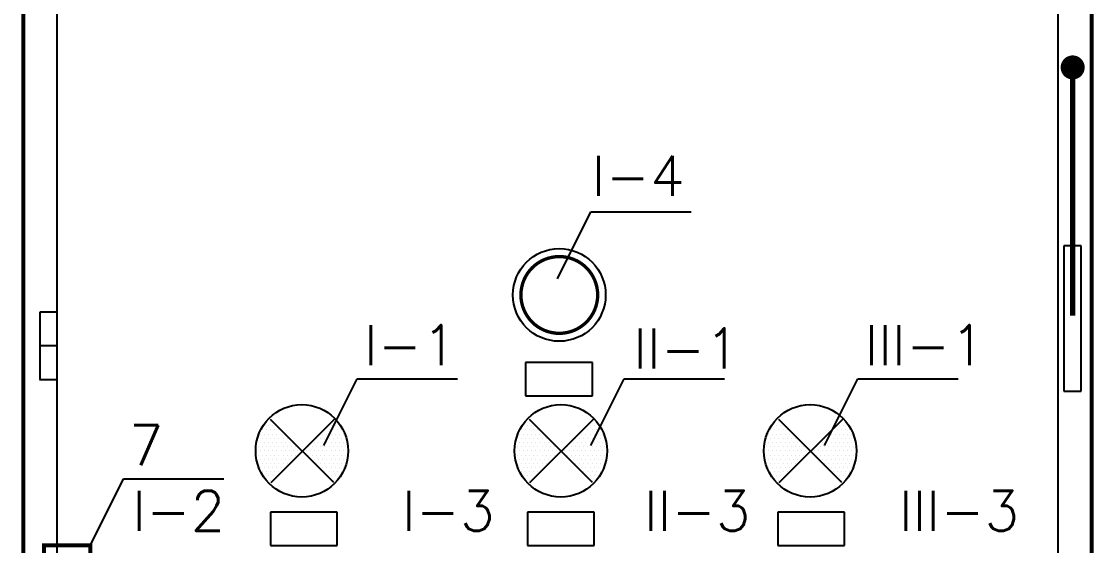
# Model space of a CAD drawing. Extents: x 385 to 3225, y -5 to 1635.
# Drawn here: x 2744.8 to 2825.1, y 1147.2 to 1186.5 of the extents above; entities that cross this region are included whole.
import ezdxf

# ---------------------------------------------------------------- set-up
doc = ezdxf.new("R2010")
doc.units = 0
doc.header["$LTSCALE"] = 30
doc.header["$MEASUREMENT"] = 0
doc.layers.get('0').update_dxf_attribs({"linetype": 'CONTINUOUS'})
doc.styles.add('HZ', font='txt', dxfattribs={"bigfont": 'hztxt'})

msp = doc.modelspace()

# ---------------------------------------------------------------- linework, layer by layer
for p, q in [((2747.483, 1199.731), (2747.483, 1034.731)), ((2822.483, 1034.731), (2822.483, 1199.731)), ((2784.983, 1167.231), (2787.483, 1172.231)), ((2787.483, 1172.231), (2794.983, 1172.231)), ((2822.905, 1169.692), (2822.905, 1158.81)), ((2824.212, 1169.692), (2822.905, 1169.692)), ((2824.212, 1158.81), (2824.212, 1169.692)), ((2747.462, 1164.718), (2746.203, 1164.718)), ((2746.203, 1164.718), (2746.203, 1159.684)), ((2747.462, 1162.201), (2746.203, 1162.201)), ((2787.596, 1160.952), (2782.596, 1160.952)), ((2782.596, 1160.952), (2782.596, 1158.452)), ((2787.596, 1158.452), (2787.596, 1160.952)), ((2746.185, 1159.667), (2747.48, 1159.667)), ((2767.483, 1154.731), (2769.983, 1159.731)), ((2769.983, 1159.731), (2777.483, 1159.731)), ((2787.483, 1154.731), (2789.983, 1159.731)), ((2789.983, 1159.731), (2797.483, 1159.731)), ((2804.983, 1154.731), (2807.483, 1159.731)), ((2807.483, 1159.731), (2814.983, 1159.731)), ((2822.905, 1158.81), (2824.212, 1158.81)), ((2782.596, 1158.452), (2787.596, 1158.452)), ((2763.472, 1156.708), (2768.193, 1151.99)), ((2768.257, 1156.676), (2763.504, 1151.926)), ((2782.864, 1156.708), (2787.585, 1151.99)), ((2787.65, 1156.676), (2782.896, 1151.926)), ((2801.538, 1156.708), (2806.259, 1151.99)), ((2806.324, 1156.676), (2801.57, 1151.926)), ((2749.983, 1147.231), (2752.483, 1152.231)), ((2752.483, 1152.231), (2759.983, 1152.231)), ((2763.483, 1149.747), (2763.483, 1147.247)), ((2768.483, 1149.747), (2763.483, 1149.747)), ((2768.483, 1147.247), (2768.483, 1149.747)), ((2782.731, 1149.747), (2782.731, 1147.247)), ((2787.731, 1149.747), (2782.731, 1149.747)), ((2787.731, 1147.247), (2787.731, 1149.747)), ((2806.479, 1149.747), (2801.479, 1149.747)), ((2801.479, 1149.747), (2801.479, 1147.247)), ((2806.479, 1147.247), (2806.479, 1149.747)), ((2763.483, 1147.247), (2768.483, 1147.247)), ((2782.731, 1147.247), (2787.731, 1147.247)), ((2801.479, 1147.247), (2806.479, 1147.247))]:
    msp.add_line(p, q)
at = {"color": 0}
for p, q in [((2763.183, 1156.521), (2763.183, 1156.521)), ((2763.495, 1156.521), (2763.495, 1156.521)), ((2768.183, 1156.521), (2768.183, 1156.521)), ((2768.495, 1156.521), (2768.495, 1156.521)), ((2782.575, 1156.521), (2782.575, 1156.521)), ((2782.887, 1156.521), (2782.887, 1156.521)), ((2787.575, 1156.521), (2787.575, 1156.521)), ((2787.887, 1156.521), (2787.887, 1156.521)), ((2801.249, 1156.521), (2801.249, 1156.521)), ((2801.561, 1156.521), (2801.561, 1156.521)), ((2806.249, 1156.521), (2806.249, 1156.521)), ((2806.561, 1156.521), (2806.561, 1156.521)), ((2762.714, 1155.583), (2762.714, 1155.583)), ((2762.87, 1155.896), (2762.87, 1155.896)), ((2763.026, 1156.208), (2763.026, 1156.208)), ((2763.026, 1155.583), (2763.026, 1155.583)), ((2763.183, 1155.896), (2763.183, 1155.896)), ((2763.339, 1156.208), (2763.339, 1156.208)), ((2763.339, 1155.583), (2763.339, 1155.583)), ((2763.495, 1155.896), (2763.495, 1155.896)), ((2763.651, 1156.208), (2763.651, 1156.208)), ((2763.651, 1155.583), (2763.651, 1155.583)), ((2763.808, 1155.896), (2763.808, 1155.896)), ((2763.964, 1156.208), (2763.964, 1156.208)), ((2763.964, 1155.583), (2763.964, 1155.583)), ((2764.12, 1155.896), (2764.12, 1155.896)), ((2764.276, 1155.583), (2764.276, 1155.583)), ((2764.589, 1155.583), (2764.589, 1155.583)), ((2767.401, 1155.583), (2767.401, 1155.583)), ((2767.558, 1155.896), (2767.558, 1155.896)), ((2767.714, 1155.583), (2767.714, 1155.583)), ((2767.87, 1155.896), (2767.87, 1155.896)), ((2768.026, 1156.208), (2768.026, 1156.208)), ((2768.026, 1155.583), (2768.026, 1155.583)), ((2768.183, 1155.896), (2768.183, 1155.896)), ((2768.339, 1156.208), (2768.339, 1156.208)), ((2768.339, 1155.583), (2768.339, 1155.583)), ((2768.495, 1155.896), (2768.495, 1155.896)), ((2768.651, 1156.208), (2768.651, 1156.208)), ((2768.651, 1155.583), (2768.651, 1155.583)), ((2768.808, 1155.896), (2768.808, 1155.896)), ((2768.964, 1155.583), (2768.964, 1155.583)), ((2782.106, 1155.583), (2782.106, 1155.583)), ((2782.262, 1155.896), (2782.262, 1155.896)), ((2782.419, 1156.208), (2782.419, 1156.208)), ((2782.419, 1155.583), (2782.419, 1155.583)), ((2782.575, 1155.896), (2782.575, 1155.896)), ((2782.731, 1156.208), (2782.731, 1156.208)), ((2782.731, 1155.583), (2782.731, 1155.583)), ((2782.887, 1155.896), (2782.887, 1155.896)), ((2783.044, 1156.208), (2783.044, 1156.208)), ((2783.044, 1155.583), (2783.044, 1155.583)), ((2783.2, 1155.896), (2783.2, 1155.896)), ((2783.356, 1156.208), (2783.356, 1156.208)), ((2783.356, 1155.583), (2783.356, 1155.583)), ((2783.512, 1155.896), (2783.512, 1155.896)), ((2783.669, 1155.583), (2783.669, 1155.583)), ((2783.981, 1155.583), (2783.981, 1155.583)), ((2786.794, 1155.583), (2786.794, 1155.583)), ((2786.95, 1155.896), (2786.95, 1155.896)), ((2787.106, 1155.583), (2787.106, 1155.583)), ((2787.262, 1155.896), (2787.262, 1155.896)), ((2787.419, 1156.208), (2787.419, 1156.208)), ((2787.419, 1155.583), (2787.419, 1155.583)), ((2787.575, 1155.896), (2787.575, 1155.896)), ((2787.731, 1156.208), (2787.731, 1156.208)), ((2787.731, 1155.583), (2787.731, 1155.583)), ((2787.887, 1155.896), (2787.887, 1155.896)), ((2788.044, 1156.208), (2788.044, 1156.208)), ((2788.044, 1155.583), (2788.044, 1155.583)), ((2788.2, 1155.896), (2788.2, 1155.896)), ((2788.356, 1155.583), (2788.356, 1155.583)), ((2800.78, 1155.583), (2800.78, 1155.583)), ((2800.936, 1155.896), (2800.936, 1155.896)), ((2801.093, 1156.208), (2801.093, 1156.208)), ((2801.093, 1155.583), (2801.093, 1155.583)), ((2801.249, 1155.896), (2801.249, 1155.896)), ((2801.405, 1156.208), (2801.405, 1156.208)), ((2801.405, 1155.583), (2801.405, 1155.583)), ((2801.561, 1155.896), (2801.561, 1155.896)), ((2801.718, 1156.208), (2801.718, 1156.208)), ((2801.718, 1155.583), (2801.718, 1155.583)), ((2801.874, 1155.896), (2801.874, 1155.896)), ((2802.03, 1156.208), (2802.03, 1156.208)), ((2802.03, 1155.583), (2802.03, 1155.583)), ((2802.186, 1155.896), (2802.186, 1155.896)), ((2802.343, 1155.583), (2802.343, 1155.583)), ((2802.655, 1155.583), (2802.655, 1155.583)), ((2805.468, 1155.583), (2805.468, 1155.583)), ((2805.624, 1155.896), (2805.624, 1155.896)), ((2805.78, 1155.583), (2805.78, 1155.583)), ((2805.936, 1155.896), (2805.936, 1155.896)), ((2806.093, 1156.208), (2806.093, 1156.208)), ((2806.093, 1155.583), (2806.093, 1155.583)), ((2806.249, 1155.896), (2806.249, 1155.896)), ((2806.405, 1156.208), (2806.405, 1156.208)), ((2806.405, 1155.583), (2806.405, 1155.583)), ((2806.561, 1155.896), (2806.561, 1155.896)), ((2806.718, 1156.208), (2806.718, 1156.208)), ((2806.718, 1155.583), (2806.718, 1155.583)), ((2806.874, 1155.896), (2806.874, 1155.896)), ((2807.03, 1155.583), (2807.03, 1155.583)), ((2762.558, 1155.271), (2762.558, 1155.271)), ((2762.714, 1154.958), (2762.714, 1154.958)), ((2762.87, 1155.271), (2762.87, 1155.271)), ((2763.026, 1154.958), (2763.026, 1154.958)), ((2763.183, 1155.271), (2763.183, 1155.271)), ((2763.339, 1154.958), (2763.339, 1154.958)), ((2763.495, 1155.271), (2763.495, 1155.271)), ((2763.651, 1154.958), (2763.651, 1154.958)), ((2763.808, 1155.271), (2763.808, 1155.271)), ((2763.964, 1154.958), (2763.964, 1154.958)), ((2764.12, 1155.271), (2764.12, 1155.271)), ((2764.276, 1154.958), (2764.276, 1154.958)), ((2764.433, 1155.271), (2764.433, 1155.271)), ((2764.589, 1154.958), (2764.589, 1154.958)), ((2764.745, 1155.271), (2764.745, 1155.271)), ((2764.901, 1154.958), (2764.901, 1154.958)), ((2765.214, 1154.958), (2765.214, 1154.958)), ((2766.776, 1154.958), (2766.776, 1154.958)), ((2766.933, 1155.271), (2766.933, 1155.271)), ((2767.089, 1154.958), (2767.089, 1154.958)), ((2767.245, 1155.271), (2767.245, 1155.271)), ((2767.401, 1154.958), (2767.401, 1154.958)), ((2767.558, 1155.271), (2767.558, 1155.271)), ((2767.714, 1154.958), (2767.714, 1154.958)), ((2767.87, 1155.271), (2767.87, 1155.271)), ((2768.026, 1154.958), (2768.026, 1154.958)), ((2768.183, 1155.271), (2768.183, 1155.271)), ((2768.339, 1154.958), (2768.339, 1154.958)), ((2768.495, 1155.271), (2768.495, 1155.271)), ((2768.651, 1154.958), (2768.651, 1154.958)), ((2768.808, 1155.271), (2768.808, 1155.271)), ((2768.964, 1154.958), (2768.964, 1154.958)), ((2769.12, 1155.271), (2769.12, 1155.271)), ((2781.95, 1155.271), (2781.95, 1155.271)), ((2782.106, 1154.958), (2782.106, 1154.958)), ((2782.262, 1155.271), (2782.262, 1155.271)), ((2782.419, 1154.958), (2782.419, 1154.958)), ((2782.575, 1155.271), (2782.575, 1155.271)), ((2782.731, 1154.958), (2782.731, 1154.958)), ((2782.887, 1155.271), (2782.887, 1155.271)), ((2783.044, 1154.958), (2783.044, 1154.958)), ((2783.2, 1155.271), (2783.2, 1155.271)), ((2783.356, 1154.958), (2783.356, 1154.958)), ((2783.512, 1155.271), (2783.512, 1155.271)), ((2783.669, 1154.958), (2783.669, 1154.958)), ((2783.825, 1155.271), (2783.825, 1155.271)), ((2783.981, 1154.958), (2783.981, 1154.958)), ((2784.137, 1155.271), (2784.137, 1155.271)), ((2784.294, 1154.958), (2784.294, 1154.958)), ((2784.606, 1154.958), (2784.606, 1154.958)), ((2786.169, 1154.958), (2786.169, 1154.958)), ((2786.325, 1155.271), (2786.325, 1155.271)), ((2786.481, 1154.958), (2786.481, 1154.958)), ((2786.637, 1155.271), (2786.637, 1155.271)), ((2786.794, 1154.958), (2786.794, 1154.958)), ((2786.95, 1155.271), (2786.95, 1155.271)), ((2787.106, 1154.958), (2787.106, 1154.958)), ((2787.262, 1155.271), (2787.262, 1155.271)), ((2787.419, 1154.958), (2787.419, 1154.958)), ((2787.575, 1155.271), (2787.575, 1155.271)), ((2787.731, 1154.958), (2787.731, 1154.958)), ((2787.887, 1155.271), (2787.887, 1155.271)), ((2788.044, 1154.958), (2788.044, 1154.958)), ((2788.2, 1155.271), (2788.2, 1155.271)), ((2788.356, 1154.958), (2788.356, 1154.958)), ((2788.512, 1155.271), (2788.512, 1155.271)), ((2800.624, 1155.271), (2800.624, 1155.271)), ((2800.78, 1154.958), (2800.78, 1154.958)), ((2800.936, 1155.271), (2800.936, 1155.271)), ((2801.093, 1154.958), (2801.093, 1154.958)), ((2801.249, 1155.271), (2801.249, 1155.271)), ((2801.405, 1154.958), (2801.405, 1154.958)), ((2801.561, 1155.271), (2801.561, 1155.271)), ((2801.718, 1154.958), (2801.718, 1154.958)), ((2801.874, 1155.271), (2801.874, 1155.271)), ((2802.03, 1154.958), (2802.03, 1154.958)), ((2802.186, 1155.271), (2802.186, 1155.271)), ((2802.343, 1154.958), (2802.343, 1154.958)), ((2802.499, 1155.271), (2802.499, 1155.271)), ((2802.655, 1154.958), (2802.655, 1154.958)), ((2802.811, 1155.271), (2802.811, 1155.271)), ((2802.968, 1154.958), (2802.968, 1154.958)), ((2803.28, 1154.958), (2803.28, 1154.958)), ((2804.843, 1154.958), (2804.843, 1154.958)), ((2804.999, 1155.271), (2804.999, 1155.271)), ((2805.155, 1154.958), (2805.155, 1154.958)), ((2805.311, 1155.271), (2805.311, 1155.271)), ((2805.468, 1154.958), (2805.468, 1154.958)), ((2805.624, 1155.271), (2805.624, 1155.271)), ((2805.78, 1154.958), (2805.78, 1154.958)), ((2805.936, 1155.271), (2805.936, 1155.271)), ((2806.093, 1154.958), (2806.093, 1154.958)), ((2806.249, 1155.271), (2806.249, 1155.271)), ((2806.405, 1154.958), (2806.405, 1154.958)), ((2806.561, 1155.271), (2806.561, 1155.271)), ((2806.718, 1154.958), (2806.718, 1154.958)), ((2806.874, 1155.271), (2806.874, 1155.271)), ((2807.03, 1154.958), (2807.03, 1154.958)), ((2807.186, 1155.271), (2807.186, 1155.271)), ((2762.401, 1154.333), (2762.401, 1154.333)), ((2762.558, 1154.646), (2762.558, 1154.646)), ((2762.558, 1154.021), (2762.558, 1154.021)), ((2762.714, 1154.333), (2762.714, 1154.333)), ((2762.87, 1154.646), (2762.87, 1154.646)), ((2762.87, 1154.021), (2762.87, 1154.021)), ((2763.026, 1154.333), (2763.026, 1154.333)), ((2763.183, 1154.646), (2763.183, 1154.646)), ((2763.183, 1154.021), (2763.183, 1154.021)), ((2763.339, 1154.333), (2763.339, 1154.333)), ((2763.495, 1154.646), (2763.495, 1154.646)), ((2763.495, 1154.021), (2763.495, 1154.021)), ((2763.651, 1154.333), (2763.651, 1154.333)), ((2763.808, 1154.646), (2763.808, 1154.646)), ((2763.808, 1154.021), (2763.808, 1154.021)), ((2763.964, 1154.333), (2763.964, 1154.333)), ((2764.12, 1154.646), (2764.12, 1154.646)), ((2764.12, 1154.021), (2764.12, 1154.021)), ((2764.276, 1154.333), (2764.276, 1154.333)), ((2764.433, 1154.646), (2764.433, 1154.646)), ((2764.433, 1154.021), (2764.433, 1154.021)), ((2764.589, 1154.333), (2764.589, 1154.333)), ((2764.745, 1154.646), (2764.745, 1154.646)), ((2764.745, 1154.021), (2764.745, 1154.021)), ((2764.901, 1154.333), (2764.901, 1154.333)), ((2765.058, 1154.646), (2765.058, 1154.646)), ((2765.058, 1154.021), (2765.058, 1154.021)), ((2765.214, 1154.333), (2765.214, 1154.333)), ((2765.37, 1154.646), (2765.37, 1154.646)), ((2765.37, 1154.021), (2765.37, 1154.021)), ((2765.526, 1154.333), (2765.526, 1154.333)), ((2765.839, 1154.333), (2765.839, 1154.333)), ((2766.151, 1154.333), (2766.151, 1154.333)), ((2766.308, 1154.646), (2766.308, 1154.646)), ((2766.308, 1154.021), (2766.308, 1154.021)), ((2766.464, 1154.333), (2766.464, 1154.333)), ((2766.62, 1154.646), (2766.62, 1154.646)), ((2766.62, 1154.021), (2766.62, 1154.021)), ((2766.776, 1154.333), (2766.776, 1154.333)), ((2766.933, 1154.646), (2766.933, 1154.646)), ((2766.933, 1154.021), (2766.933, 1154.021)), ((2767.089, 1154.333), (2767.089, 1154.333)), ((2767.245, 1154.646), (2767.245, 1154.646)), ((2767.245, 1154.021), (2767.245, 1154.021)), ((2767.401, 1154.333), (2767.401, 1154.333)), ((2767.558, 1154.646), (2767.558, 1154.646)), ((2767.558, 1154.021), (2767.558, 1154.021)), ((2767.714, 1154.333), (2767.714, 1154.333)), ((2767.87, 1154.646), (2767.87, 1154.646)), ((2767.87, 1154.021), (2767.87, 1154.021)), ((2768.026, 1154.333), (2768.026, 1154.333)), ((2768.183, 1154.646), (2768.183, 1154.646)), ((2768.183, 1154.021), (2768.183, 1154.021)), ((2768.339, 1154.333), (2768.339, 1154.333)), ((2768.495, 1154.646), (2768.495, 1154.646)), ((2768.495, 1154.021), (2768.495, 1154.021)), ((2768.651, 1154.333), (2768.651, 1154.333)), ((2768.808, 1154.646), (2768.808, 1154.646)), ((2768.808, 1154.021), (2768.808, 1154.021)), ((2768.964, 1154.333), (2768.964, 1154.333)), ((2769.12, 1154.646), (2769.12, 1154.646)), ((2769.12, 1154.021), (2769.12, 1154.021)), ((2769.276, 1154.333), (2769.276, 1154.333)), ((2781.794, 1154.333), (2781.794, 1154.333)), ((2781.95, 1154.646), (2781.95, 1154.646)), ((2781.95, 1154.021), (2781.95, 1154.021)), ((2782.106, 1154.333), (2782.106, 1154.333)), ((2782.262, 1154.646), (2782.262, 1154.646)), ((2782.262, 1154.021), (2782.262, 1154.021)), ((2782.419, 1154.333), (2782.419, 1154.333)), ((2782.575, 1154.646), (2782.575, 1154.646)), ((2782.575, 1154.021), (2782.575, 1154.021)), ((2782.731, 1154.333), (2782.731, 1154.333)), ((2782.887, 1154.646), (2782.887, 1154.646)), ((2782.887, 1154.021), (2782.887, 1154.021)), ((2783.044, 1154.333), (2783.044, 1154.333)), ((2783.2, 1154.646), (2783.2, 1154.646)), ((2783.2, 1154.021), (2783.2, 1154.021)), ((2783.356, 1154.333), (2783.356, 1154.333)), ((2783.512, 1154.646), (2783.512, 1154.646)), ((2783.512, 1154.021), (2783.512, 1154.021)), ((2783.669, 1154.333), (2783.669, 1154.333)), ((2783.825, 1154.646), (2783.825, 1154.646)), ((2783.825, 1154.021), (2783.825, 1154.021)), ((2783.981, 1154.333), (2783.981, 1154.333)), ((2784.137, 1154.646), (2784.137, 1154.646)), ((2784.137, 1154.021), (2784.137, 1154.021)), ((2784.294, 1154.333), (2784.294, 1154.333)), ((2784.45, 1154.646), (2784.45, 1154.646)), ((2784.45, 1154.021), (2784.45, 1154.021)), ((2784.606, 1154.333), (2784.606, 1154.333)), ((2784.762, 1154.646), (2784.762, 1154.646)), ((2784.762, 1154.021), (2784.762, 1154.021)), ((2784.919, 1154.333), (2784.919, 1154.333)), ((2785.231, 1154.333), (2785.231, 1154.333)), ((2785.544, 1154.333), (2785.544, 1154.333)), ((2785.7, 1154.646), (2785.7, 1154.646)), ((2785.7, 1154.021), (2785.7, 1154.021)), ((2785.856, 1154.333), (2785.856, 1154.333)), ((2786.012, 1154.646), (2786.012, 1154.646)), ((2786.012, 1154.021), (2786.012, 1154.021)), ((2786.169, 1154.333), (2786.169, 1154.333)), ((2786.325, 1154.646), (2786.325, 1154.646)), ((2786.325, 1154.021), (2786.325, 1154.021)), ((2786.481, 1154.333), (2786.481, 1154.333)), ((2786.637, 1154.646), (2786.637, 1154.646)), ((2786.637, 1154.021), (2786.637, 1154.021)), ((2786.794, 1154.333), (2786.794, 1154.333)), ((2786.95, 1154.646), (2786.95, 1154.646)), ((2786.95, 1154.021), (2786.95, 1154.021)), ((2787.106, 1154.333), (2787.106, 1154.333)), ((2787.262, 1154.646), (2787.262, 1154.646)), ((2787.262, 1154.021), (2787.262, 1154.021)), ((2787.419, 1154.333), (2787.419, 1154.333)), ((2787.575, 1154.646), (2787.575, 1154.646)), ((2787.575, 1154.021), (2787.575, 1154.021)), ((2787.731, 1154.333), (2787.731, 1154.333)), ((2787.887, 1154.646), (2787.887, 1154.646)), ((2787.887, 1154.021), (2787.887, 1154.021)), ((2788.044, 1154.333), (2788.044, 1154.333)), ((2788.2, 1154.646), (2788.2, 1154.646)), ((2788.2, 1154.021), (2788.2, 1154.021)), ((2788.356, 1154.333), (2788.356, 1154.333)), ((2788.512, 1154.646), (2788.512, 1154.646)), ((2788.512, 1154.021), (2788.512, 1154.021)), ((2788.669, 1154.333), (2788.669, 1154.333)), ((2800.468, 1154.333), (2800.468, 1154.333)), ((2800.624, 1154.646), (2800.624, 1154.646)), ((2800.624, 1154.021), (2800.624, 1154.021)), ((2800.78, 1154.333), (2800.78, 1154.333)), ((2800.936, 1154.646), (2800.936, 1154.646)), ((2800.936, 1154.021), (2800.936, 1154.021)), ((2801.093, 1154.333), (2801.093, 1154.333)), ((2801.249, 1154.646), (2801.249, 1154.646)), ((2801.249, 1154.021), (2801.249, 1154.021)), ((2801.405, 1154.333), (2801.405, 1154.333)), ((2801.561, 1154.646), (2801.561, 1154.646)), ((2801.561, 1154.021), (2801.561, 1154.021)), ((2801.718, 1154.333), (2801.718, 1154.333)), ((2801.874, 1154.646), (2801.874, 1154.646)), ((2801.874, 1154.021), (2801.874, 1154.021)), ((2802.03, 1154.333), (2802.03, 1154.333)), ((2802.186, 1154.646), (2802.186, 1154.646)), ((2802.186, 1154.021), (2802.186, 1154.021)), ((2802.343, 1154.333), (2802.343, 1154.333)), ((2802.499, 1154.646), (2802.499, 1154.646)), ((2802.499, 1154.021), (2802.499, 1154.021)), ((2802.655, 1154.333), (2802.655, 1154.333)), ((2802.811, 1154.646), (2802.811, 1154.646)), ((2802.811, 1154.021), (2802.811, 1154.021)), ((2802.968, 1154.333), (2802.968, 1154.333)), ((2803.124, 1154.646), (2803.124, 1154.646)), ((2803.124, 1154.021), (2803.124, 1154.021)), ((2803.28, 1154.333), (2803.28, 1154.333)), ((2803.436, 1154.646), (2803.436, 1154.646)), ((2803.436, 1154.021), (2803.436, 1154.021)), ((2803.593, 1154.333), (2803.593, 1154.333)), ((2803.905, 1154.333), (2803.905, 1154.333)), ((2804.218, 1154.333), (2804.218, 1154.333)), ((2804.374, 1154.646), (2804.374, 1154.646)), ((2804.374, 1154.021), (2804.374, 1154.021)), ((2804.53, 1154.333), (2804.53, 1154.333)), ((2804.686, 1154.646), (2804.686, 1154.646)), ((2804.686, 1154.021), (2804.686, 1154.021)), ((2804.843, 1154.333), (2804.843, 1154.333)), ((2804.999, 1154.646), (2804.999, 1154.646)), ((2804.999, 1154.021), (2804.999, 1154.021)), ((2805.155, 1154.333), (2805.155, 1154.333)), ((2805.311, 1154.646), (2805.311, 1154.646)), ((2805.311, 1154.021), (2805.311, 1154.021)), ((2805.468, 1154.333), (2805.468, 1154.333)), ((2805.624, 1154.646), (2805.624, 1154.646)), ((2805.624, 1154.021), (2805.624, 1154.021)), ((2805.78, 1154.333), (2805.78, 1154.333)), ((2805.936, 1154.646), (2805.936, 1154.646)), ((2805.936, 1154.021), (2805.936, 1154.021)), ((2806.093, 1154.333), (2806.093, 1154.333)), ((2806.249, 1154.646), (2806.249, 1154.646)), ((2806.249, 1154.021), (2806.249, 1154.021)), ((2806.405, 1154.333), (2806.405, 1154.333)), ((2806.561, 1154.646), (2806.561, 1154.646)), ((2806.561, 1154.021), (2806.561, 1154.021)), ((2806.718, 1154.333), (2806.718, 1154.333)), ((2806.874, 1154.646), (2806.874, 1154.646)), ((2806.874, 1154.021), (2806.874, 1154.021)), ((2807.03, 1154.333), (2807.03, 1154.333)), ((2807.186, 1154.646), (2807.186, 1154.646)), ((2807.186, 1154.021), (2807.186, 1154.021)), ((2807.343, 1154.333), (2807.343, 1154.333)), ((2762.558, 1153.396), (2762.558, 1153.396)), ((2762.714, 1153.708), (2762.714, 1153.708)), ((2762.87, 1153.396), (2762.87, 1153.396)), ((2763.026, 1153.708), (2763.026, 1153.708)), ((2763.183, 1153.396), (2763.183, 1153.396)), ((2763.339, 1153.708), (2763.339, 1153.708)), ((2763.495, 1153.396), (2763.495, 1153.396)), ((2763.651, 1153.708), (2763.651, 1153.708)), ((2763.808, 1153.396), (2763.808, 1153.396)), ((2763.964, 1153.708), (2763.964, 1153.708)), ((2764.12, 1153.396), (2764.12, 1153.396)), ((2764.276, 1153.708), (2764.276, 1153.708)), ((2764.433, 1153.396), (2764.433, 1153.396)), ((2764.589, 1153.708), (2764.589, 1153.708)), ((2764.745, 1153.396), (2764.745, 1153.396)), ((2764.901, 1153.708), (2764.901, 1153.708)), ((2765.214, 1153.708), (2765.214, 1153.708)), ((2766.776, 1153.708), (2766.776, 1153.708)), ((2766.933, 1153.396), (2766.933, 1153.396)), ((2767.089, 1153.708), (2767.089, 1153.708)), ((2767.245, 1153.396), (2767.245, 1153.396)), ((2767.401, 1153.708), (2767.401, 1153.708)), ((2767.558, 1153.396), (2767.558, 1153.396)), ((2767.714, 1153.708), (2767.714, 1153.708)), ((2767.87, 1153.396), (2767.87, 1153.396)), ((2768.026, 1153.708), (2768.026, 1153.708)), ((2768.183, 1153.396), (2768.183, 1153.396)), ((2768.339, 1153.708), (2768.339, 1153.708)), ((2768.495, 1153.396), (2768.495, 1153.396)), ((2768.651, 1153.708), (2768.651, 1153.708)), ((2768.808, 1153.396), (2768.808, 1153.396)), ((2768.964, 1153.708), (2768.964, 1153.708)), ((2769.12, 1153.396), (2769.12, 1153.396)), ((2781.95, 1153.396), (2781.95, 1153.396)), ((2782.106, 1153.708), (2782.106, 1153.708)), ((2782.262, 1153.396), (2782.262, 1153.396)), ((2782.419, 1153.708), (2782.419, 1153.708)), ((2782.575, 1153.396), (2782.575, 1153.396)), ((2782.731, 1153.708), (2782.731, 1153.708)), ((2782.887, 1153.396), (2782.887, 1153.396)), ((2783.044, 1153.708), (2783.044, 1153.708)), ((2783.2, 1153.396), (2783.2, 1153.396)), ((2783.356, 1153.708), (2783.356, 1153.708)), ((2783.512, 1153.396), (2783.512, 1153.396)), ((2783.669, 1153.708), (2783.669, 1153.708)), ((2783.825, 1153.396), (2783.825, 1153.396)), ((2783.981, 1153.708), (2783.981, 1153.708)), ((2784.137, 1153.396), (2784.137, 1153.396)), ((2784.294, 1153.708), (2784.294, 1153.708)), ((2784.606, 1153.708), (2784.606, 1153.708)), ((2786.169, 1153.708), (2786.169, 1153.708)), ((2786.325, 1153.396), (2786.325, 1153.396)), ((2786.481, 1153.708), (2786.481, 1153.708)), ((2786.637, 1153.396), (2786.637, 1153.396)), ((2786.794, 1153.708), (2786.794, 1153.708)), ((2786.95, 1153.396), (2786.95, 1153.396)), ((2787.106, 1153.708), (2787.106, 1153.708)), ((2787.262, 1153.396), (2787.262, 1153.396)), ((2787.419, 1153.708), (2787.419, 1153.708)), ((2787.575, 1153.396), (2787.575, 1153.396)), ((2787.731, 1153.708), (2787.731, 1153.708)), ((2787.887, 1153.396), (2787.887, 1153.396)), ((2788.044, 1153.708), (2788.044, 1153.708)), ((2788.2, 1153.396), (2788.2, 1153.396)), ((2788.356, 1153.708), (2788.356, 1153.708)), ((2788.512, 1153.396), (2788.512, 1153.396)), ((2800.624, 1153.396), (2800.624, 1153.396)), ((2800.78, 1153.708), (2800.78, 1153.708)), ((2800.936, 1153.396), (2800.936, 1153.396)), ((2801.093, 1153.708), (2801.093, 1153.708)), ((2801.249, 1153.396), (2801.249, 1153.396)), ((2801.405, 1153.708), (2801.405, 1153.708)), ((2801.561, 1153.396), (2801.561, 1153.396)), ((2801.718, 1153.708), (2801.718, 1153.708)), ((2801.874, 1153.396), (2801.874, 1153.396)), ((2802.03, 1153.708), (2802.03, 1153.708)), ((2802.186, 1153.396), (2802.186, 1153.396)), ((2802.343, 1153.708), (2802.343, 1153.708)), ((2802.499, 1153.396), (2802.499, 1153.396)), ((2802.655, 1153.708), (2802.655, 1153.708)), ((2802.811, 1153.396), (2802.811, 1153.396)), ((2802.968, 1153.708), (2802.968, 1153.708)), ((2803.28, 1153.708), (2803.28, 1153.708)), ((2804.843, 1153.708), (2804.843, 1153.708)), ((2804.999, 1153.396), (2804.999, 1153.396)), ((2805.155, 1153.708), (2805.155, 1153.708)), ((2805.311, 1153.396), (2805.311, 1153.396)), ((2805.468, 1153.708), (2805.468, 1153.708)), ((2805.624, 1153.396), (2805.624, 1153.396)), ((2805.78, 1153.708), (2805.78, 1153.708)), ((2805.936, 1153.396), (2805.936, 1153.396)), ((2806.093, 1153.708), (2806.093, 1153.708)), ((2806.249, 1153.396), (2806.249, 1153.396)), ((2806.405, 1153.708), (2806.405, 1153.708)), ((2806.561, 1153.396), (2806.561, 1153.396)), ((2806.718, 1153.708), (2806.718, 1153.708)), ((2806.874, 1153.396), (2806.874, 1153.396)), ((2807.03, 1153.708), (2807.03, 1153.708)), ((2807.186, 1153.396), (2807.186, 1153.396)), ((2762.714, 1153.083), (2762.714, 1153.083)), ((2762.87, 1152.771), (2762.87, 1152.771)), ((2763.026, 1153.083), (2763.026, 1153.083)), ((2763.026, 1152.458), (2763.026, 1152.458)), ((2763.183, 1152.771), (2763.183, 1152.771)), ((2763.339, 1153.083), (2763.339, 1153.083)), ((2763.339, 1152.458), (2763.339, 1152.458)), ((2763.495, 1152.771), (2763.495, 1152.771)), ((2763.651, 1153.083), (2763.651, 1153.083)), ((2763.651, 1152.458), (2763.651, 1152.458)), ((2763.808, 1152.771), (2763.808, 1152.771)), ((2763.964, 1153.083), (2763.964, 1153.083)), ((2763.964, 1152.458), (2763.964, 1152.458)), ((2764.12, 1152.771), (2764.12, 1152.771)), ((2764.276, 1153.083), (2764.276, 1153.083)), ((2764.589, 1153.083), (2764.589, 1153.083)), ((2767.401, 1153.083), (2767.401, 1153.083)), ((2767.558, 1152.771), (2767.558, 1152.771)), ((2767.714, 1153.083), (2767.714, 1153.083)), ((2767.87, 1152.771), (2767.87, 1152.771)), ((2768.026, 1153.083), (2768.026, 1153.083)), ((2768.026, 1152.458), (2768.026, 1152.458)), ((2768.183, 1152.771), (2768.183, 1152.771)), ((2768.339, 1153.083), (2768.339, 1153.083)), ((2768.339, 1152.458), (2768.339, 1152.458)), ((2768.495, 1152.771), (2768.495, 1152.771)), ((2768.651, 1153.083), (2768.651, 1153.083)), ((2768.651, 1152.458), (2768.651, 1152.458)), ((2768.808, 1152.771), (2768.808, 1152.771)), ((2768.964, 1153.083), (2768.964, 1153.083)), ((2782.106, 1153.083), (2782.106, 1153.083)), ((2782.262, 1152.771), (2782.262, 1152.771)), ((2782.419, 1153.083), (2782.419, 1153.083)), ((2782.419, 1152.458), (2782.419, 1152.458)), ((2782.575, 1152.771), (2782.575, 1152.771)), ((2782.731, 1153.083), (2782.731, 1153.083)), ((2782.731, 1152.458), (2782.731, 1152.458)), ((2782.887, 1152.771), (2782.887, 1152.771)), ((2783.044, 1153.083), (2783.044, 1153.083)), ((2783.044, 1152.458), (2783.044, 1152.458)), ((2783.2, 1152.771), (2783.2, 1152.771)), ((2783.356, 1153.083), (2783.356, 1153.083)), ((2783.356, 1152.458), (2783.356, 1152.458)), ((2783.512, 1152.771), (2783.512, 1152.771)), ((2783.669, 1153.083), (2783.669, 1153.083)), ((2783.981, 1153.083), (2783.981, 1153.083)), ((2786.794, 1153.083), (2786.794, 1153.083)), ((2786.95, 1152.771), (2786.95, 1152.771)), ((2787.106, 1153.083), (2787.106, 1153.083)), ((2787.262, 1152.771), (2787.262, 1152.771)), ((2787.419, 1153.083), (2787.419, 1153.083)), ((2787.419, 1152.458), (2787.419, 1152.458)), ((2787.575, 1152.771), (2787.575, 1152.771)), ((2787.731, 1153.083), (2787.731, 1153.083)), ((2787.731, 1152.458), (2787.731, 1152.458)), ((2787.887, 1152.771), (2787.887, 1152.771)), ((2788.044, 1153.083), (2788.044, 1153.083)), ((2788.044, 1152.458), (2788.044, 1152.458)), ((2788.2, 1152.771), (2788.2, 1152.771)), ((2788.356, 1153.083), (2788.356, 1153.083)), ((2800.78, 1153.083), (2800.78, 1153.083)), ((2800.936, 1152.771), (2800.936, 1152.771)), ((2801.093, 1153.083), (2801.093, 1153.083)), ((2801.093, 1152.458), (2801.093, 1152.458)), ((2801.249, 1152.771), (2801.249, 1152.771)), ((2801.405, 1153.083), (2801.405, 1153.083)), ((2801.405, 1152.458), (2801.405, 1152.458)), ((2801.561, 1152.771), (2801.561, 1152.771)), ((2801.718, 1153.083), (2801.718, 1153.083)), ((2801.718, 1152.458), (2801.718, 1152.458)), ((2801.874, 1152.771), (2801.874, 1152.771)), ((2802.03, 1153.083), (2802.03, 1153.083)), ((2802.03, 1152.458), (2802.03, 1152.458)), ((2802.186, 1152.771), (2802.186, 1152.771)), ((2802.343, 1153.083), (2802.343, 1153.083)), ((2802.655, 1153.083), (2802.655, 1153.083)), ((2805.468, 1153.083), (2805.468, 1153.083)), ((2805.624, 1152.771), (2805.624, 1152.771)), ((2805.78, 1153.083), (2805.78, 1153.083)), ((2805.936, 1152.771), (2805.936, 1152.771)), ((2806.093, 1153.083), (2806.093, 1153.083)), ((2806.093, 1152.458), (2806.093, 1152.458)), ((2806.249, 1152.771), (2806.249, 1152.771)), ((2806.405, 1153.083), (2806.405, 1153.083)), ((2806.405, 1152.458), (2806.405, 1152.458)), ((2806.561, 1152.771), (2806.561, 1152.771)), ((2806.718, 1153.083), (2806.718, 1153.083)), ((2806.718, 1152.458), (2806.718, 1152.458)), ((2806.874, 1152.771), (2806.874, 1152.771)), ((2807.03, 1153.083), (2807.03, 1153.083)), ((2763.183, 1152.146), (2763.183, 1152.146)), ((2763.495, 1152.146), (2763.495, 1152.146)), ((2768.183, 1152.146), (2768.183, 1152.146)), ((2768.495, 1152.146), (2768.495, 1152.146)), ((2782.575, 1152.146), (2782.575, 1152.146)), ((2782.887, 1152.146), (2782.887, 1152.146)), ((2787.575, 1152.146), (2787.575, 1152.146)), ((2787.887, 1152.146), (2787.887, 1152.146)), ((2801.249, 1152.146), (2801.249, 1152.146)), ((2801.561, 1152.146), (2801.561, 1152.146)), ((2806.249, 1152.146), (2806.249, 1152.146)), ((2806.561, 1152.146), (2806.561, 1152.146))]:
    msp.add_line(p, q, dxfattribs=at)
for points, const_width in [([(2744.983, 1032.231), (2744.983, 1202.231), (2824.983, 1202.231), (2824.983, 1032.231), (2744.983, 1032.231)], 0.3), ([(2823.558, 1164.469), (2823.558, 1182.314)], 0.4), ([(2746.518, 1147.251), (2749.981, 1147.251), (2749.981, 1144.734), (2746.518, 1144.734), (2746.518, 1147.251)], 0.3)]:
    msp.add_lwpolyline(points, dxfattribs=dict(const_width=const_width))
for points, const_width in [([(2823.118, 1183.057, 1), (2824.018, 1183.057, 1)], 0.9), ([(2782.242, 1166.012, 1), (2787.992, 1166.012, 1)], 0.25)]:
    msp.add_lwpolyline(points, format="xyb", close=True, dxfattribs=dict(const_width=const_width))
for centre, radius in [((2785.117, 1166.012), 3.469), ((2765.839, 1154.333), 3.462), ((2785.231, 1154.333), 3.462), ((2803.905, 1154.333), 3.462)]:
    msp.add_circle(centre, radius)

# ---------------------------------------------------------------- texts
at = {"style": 'HZ'}
for s, p in [('I-4', (2787.551, 1173.429)), ('I-1', (2770.475, 1160.761)), ('III-1', (2807.989, 1160.761)), ('II-1', (2790.655, 1160.502)), ('7', (2752.883, 1153.263)), ('I-2', (2753.141, 1148.351)), ('I-3', (2773.321, 1148.351)), ('II-3', (2791.461, 1148.351)), ('III-3', (2810.557, 1148.351))]:
    msp.add_text(s, height=3, dxfattribs=at).set_placement(p)

doc.saveas('drawing.dxf')
